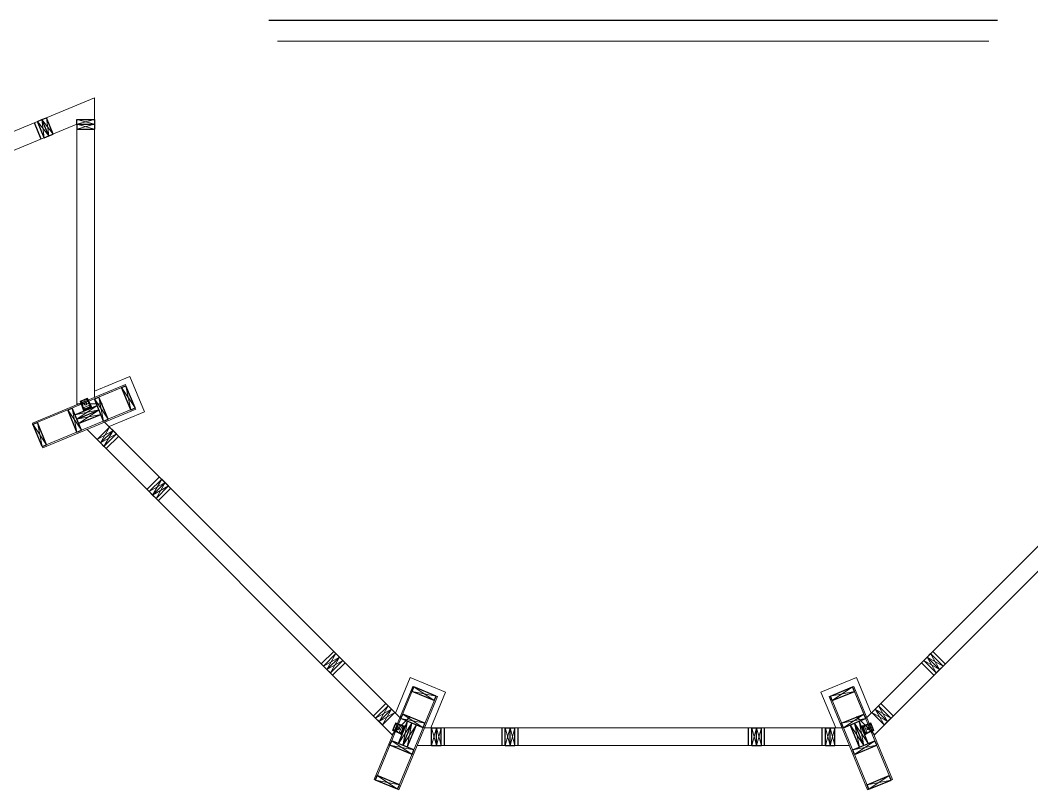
# Model space of a CAD drawing. Header units: inches. Extents: x 22832 to 50984, y 11340 to 27275.
# Drawn here: x 24636.2 to 24952.2, y 13292.7 to 13532.9 of the extents above; entities that cross this region are included whole.
import ezdxf

# ---------------------------------------------------------------- set-up
doc = ezdxf.new("R2010")
doc.units = ezdxf.units.IN
doc.header["$MEASUREMENT"] = 0
doc.layers.get('0').update_dxf_attribs({"color": 8, "lineweight": 9})
for name, color, linetype, lineweight in [('BOTTOM PLATES', 7, 'Continuous', 20), ('FOUNDATION', 7, 'Continuous', 30), ('WALL FRAMING', 7, 'Continuous', 30)]:
    doc.layers.add(name, color=color, linetype=linetype, lineweight=lineweight)

msp = doc.modelspace()

# ---------------------------------------------------------------- linework, layer by layer
for p, q in [((24655.32424, 13414.12289), (24654.96616, 13413.97457)), ((24655.32424, 13414.12289), (24654.96616, 13413.97457)), ((24654.96616, 13413.97457), (24656.03882, 13411.38493)), ((24654.96616, 13413.97457), (24656.03882, 13411.38493)), ((24654.97188, 13413.9777), (24655.89806, 13411.28407)), ((24654.97188, 13413.9777), (24655.89806, 13411.28407)), ((24656.19647, 13411.38498), (24655.10047, 13414.03096)), ((24656.19647, 13411.38498), (24655.10047, 13414.03096)), ((24656.97231, 13414.8063), (24655.23664, 13414.08737)), ((24656.97231, 13414.8063), (24655.23664, 13414.08737)), ((24656.92506, 13414.58657), (24655.43062, 13413.96755)), ((24656.92506, 13414.58657), (24655.43062, 13413.96755)), ((24656.78212, 13414.72677), (24655.47917, 13414.18707)), ((24656.78212, 13414.72677), (24655.47917, 13414.18707)), ((24657.0975, 13414.14962), (24655.61036, 13413.53363)), ((24657.0975, 13414.14962), (24655.61036, 13413.53363)), ((24657.28528, 13414.93518), (24656.92512, 13414.786)), ((24657.28528, 13414.93518), (24656.92512, 13414.786)), ((24658.20758, 13412.28174), (24657.13411, 13414.87332)), ((24658.20758, 13412.28174), (24657.13411, 13414.87332)), ((24657.2812, 13414.93425), (24658.44373, 13412.54368)), ((24657.2812, 13414.93425), (24658.44373, 13412.54368)), ((24658.35794, 13412.34554), (24657.28528, 13414.93518)), ((24658.35794, 13412.34554), (24657.28528, 13414.93518)), ((24656.03977, 13411.38351), (24656.13144, 13411.16221)), ((24656.03977, 13411.38351), (24656.13144, 13411.16221)), ((24656.23408, 13411.47345), (24656.17606, 13411.44942)), ((24656.23408, 13411.47345), (24656.17606, 13411.44942)), ((24656.19582, 13411.38823), (24656.23754, 13411.2875)), ((24656.19582, 13411.38823), (24656.23754, 13411.2875)), ((24657.70049, 13412.7145), (24656.20606, 13412.09548)), ((24657.70049, 13412.7145), (24656.20606, 13412.09548)), ((24656.23831, 13411.46756), (24656.4089, 13411.53822)), ((24656.23831, 13411.46756), (24656.4089, 13411.53822)), ((24656.3198, 13411.3518), (24656.37283, 13411.22377)), ((24656.3198, 13411.3518), (24656.37283, 13411.22377)), ((24658.16266, 13412.11421), (24656.32013, 13411.351)), ((24658.16266, 13412.11421), (24656.32013, 13411.351)), ((24658.42762, 13411.92307), (24656.34814, 13411.06172)), ((24658.42762, 13411.92307), (24656.34814, 13411.06172)), ((24658.17575, 13411.96919), (24656.37514, 13411.22335)), ((24658.17575, 13411.96919), (24656.37514, 13411.22335)), ((24657.87294, 13412.27755), (24656.3858, 13411.66156)), ((24657.87294, 13412.27755), (24656.3858, 13411.66156)), ((24656.38868, 13411.52985), (24657.84703, 13412.13391)), ((24656.38868, 13411.52985), (24657.84703, 13412.13391)), ((24657.83795, 13412.13015), (24658.09574, 13412.23693)), ((24657.83795, 13412.13015), (24658.09574, 13412.23693)), ((24658.10534, 13412.24856), (24658.20689, 13412.29062)), ((24658.10534, 13412.24856), (24658.20689, 13412.29062)), ((24658.1797, 13411.96996), (24658.37653, 13412.05149)), ((24658.1797, 13411.96996), (24658.37653, 13412.05149)), ((24658.37653, 13412.05149), (24658.42865, 13411.92565)), ((24658.37653, 13412.05149), (24658.42865, 13411.92565)), ((24753.37266, 13313.27692), (24752.65373, 13311.54125)), ((24753.37266, 13313.27692), (24752.65373, 13311.54125)), ((24753.29442, 13313.08619), (24752.75472, 13311.78324)), ((24753.29442, 13313.08619), (24752.75472, 13311.78324)), ((24753.49463, 13313.08813), (24752.87561, 13311.5937)), ((24753.49463, 13313.08813), (24752.87561, 13311.5937)), ((24753.92553, 13312.9011), (24753.30954, 13311.41396)), ((24753.92553, 13312.9011), (24753.30954, 13311.41396)), ((24753.50284, 13313.58935), (24753.35366, 13313.2292)), ((24753.50284, 13313.58935), (24753.35366, 13313.2292)), ((24756.03127, 13312.36525), (24753.43968, 13313.43872)), ((24756.03127, 13312.36525), (24753.43968, 13313.43872)), ((24753.50061, 13313.58581), (24756.01304, 13312.71745)), ((24753.50061, 13313.58581), (24756.01304, 13312.71745)), ((24756.09248, 13312.51669), (24753.50284, 13313.58935)), ((24756.09248, 13312.51669), (24753.50284, 13313.58935)), ((24755.3667, 13312.31269), (24754.74768, 13310.81826)), ((24755.3667, 13312.31269), (24754.74768, 13310.81826)), ((24755.7976, 13312.12566), (24755.18161, 13310.63852)), ((24755.7976, 13312.12566), (24755.18161, 13310.63852)), ((24755.27679, 13310.54743), (24755.88085, 13312.00578)), ((24755.27679, 13310.54743), (24755.88085, 13312.00578)), ((24756.11797, 13312.21502), (24755.35477, 13310.37249)), ((24756.11797, 13312.21502), (24755.35477, 13310.37249)), ((24756.22977, 13312.12174), (24755.48394, 13310.32113)), ((24756.22977, 13312.12174), (24755.48394, 13310.32113)), ((24756.44048, 13312.26723), (24755.57913, 13310.18775)), ((24756.44048, 13312.26723), (24755.57913, 13310.18775)), ((24755.87709, 13311.99669), (24755.98387, 13312.25448)), ((24755.87709, 13311.99669), (24755.98387, 13312.25448)), ((24755.98244, 13312.2695), (24756.0245, 13312.37104)), ((24755.98244, 13312.2695), (24756.0245, 13312.37104)), ((24756.23202, 13312.12508), (24756.31355, 13312.32191)), ((24756.23202, 13312.12508), (24756.31355, 13312.32191)), ((24756.31355, 13312.32191), (24756.43939, 13312.26978)), ((24756.31355, 13312.32191), (24756.43939, 13312.26978)), ((24899.01811, 13312.26723), (24899.87946, 13310.18775)), ((24899.14504, 13312.32191), (24899.01921, 13312.26978)), ((24899.22657, 13312.12508), (24899.14504, 13312.32191)), ((24899.22882, 13312.12174), (24899.97465, 13310.32113)), ((24899.34062, 13312.21502), (24900.10382, 13310.37249)), ((24899.36611, 13312.51669), (24901.95575, 13313.58935)), ((24899.42732, 13312.36525), (24902.01891, 13313.43872)), ((24899.47615, 13312.2695), (24899.43409, 13312.37104)), ((24901.95798, 13313.58581), (24899.44555, 13312.71745)), ((24899.5815, 13311.99669), (24899.47472, 13312.25448)), ((24900.18181, 13310.54743), (24899.57774, 13312.00578)), ((24899.66099, 13312.12566), (24900.27698, 13310.63852)), ((24900.09189, 13312.31269), (24900.71091, 13310.81826)), ((24901.53306, 13312.9011), (24902.14905, 13311.41396)), ((24901.95575, 13313.58935), (24902.10493, 13313.2292)), ((24901.96396, 13313.08813), (24902.58298, 13311.5937)), ((24902.08593, 13313.27692), (24902.80486, 13311.54125)), ((24902.16417, 13313.08619), (24902.70387, 13311.78324)), ((24752.69055, 13311.62832), (24752.54223, 13311.27023)), ((24752.69055, 13311.62832), (24752.54223, 13311.27023)), ((24752.54223, 13311.27023), (24755.13187, 13310.19757)), ((24752.54223, 13311.27023), (24755.13187, 13310.19757)), ((24752.54406, 13311.27649), (24755.10365, 13310.02672)), ((24752.54406, 13311.27649), (24755.10365, 13310.02672)), ((24755.24331, 13310.30908), (24752.59732, 13311.40508)), ((24755.24331, 13310.30908), (24752.59732, 13311.40508)), ((24755.13354, 13310.19724), (24755.35484, 13310.10557)), ((24755.13354, 13310.19724), (24755.35484, 13310.10557)), ((24755.20734, 13310.39823), (24755.1833, 13310.34021)), ((24755.20734, 13310.39823), (24755.1833, 13310.34021)), ((24755.2145, 13310.39705), (24755.28516, 13310.56764)), ((24755.2145, 13310.39705), (24755.28516, 13310.56764)), ((24755.24054, 13310.31092), (24755.34128, 13310.26919)), ((24755.24054, 13310.31092), (24755.34128, 13310.26919)), ((24755.35398, 13310.37282), (24755.482, 13310.31979)), ((24755.35398, 13310.37282), (24755.482, 13310.31979)), ((24900.10462, 13310.37282), (24899.97659, 13310.31979)), ((24900.32505, 13310.19724), (24900.10375, 13310.10557)), ((24900.21805, 13310.31092), (24900.11732, 13310.26919)), ((24900.24409, 13310.39705), (24900.17343, 13310.56764)), ((24900.21528, 13310.30908), (24902.86127, 13311.40508)), ((24900.25125, 13310.39823), (24900.27529, 13310.34021)), ((24902.91637, 13311.27023), (24900.32672, 13310.19757)), ((24902.91453, 13311.27649), (24900.35494, 13310.02672)), ((24902.76804, 13311.62832), (24902.91637, 13311.27023))]:
    msp.add_line(p, q)
for centre in [(24656.65592, 13413.15714), (24656.65592, 13413.15714), (24754.31508, 13311.88706), (24754.31508, 13311.88706), (24901.14351, 13311.88706)]:
    msp.add_circle(centre, 0.42938)
for centre, radius, start, end in [((24655.54775, 13413.76188), 0.23485, 111.9979927, 293.0020073), ((24655.54775, 13413.76188), 0.23485, 111.9979927, 293.0020073), ((24655.40411, 13414.14645), 0.08503, 196.3611199, 28.6388801), ((24655.40411, 13414.14645), 0.08503, 196.3611199, 28.6388801), ((24655.60887, 13412.69998), 0.16042, 314.3358908, 96.674648), ((24655.60887, 13412.69998), 0.16042, 314.3358908, 96.674648), ((24656.85869, 13414.74383), 0.08011, 192.5605185, 32.4394815), ((24656.85869, 13414.74383), 0.08011, 192.5605185, 32.4394815), ((24656.97711, 13414.35394), 0.23838, 302.3865312, 102.6134688), ((24656.97711, 13414.35394), 0.23838, 302.3865312, 102.6134688), ((24657.7314, 13413.57184), 0.15198, 133.2209144, 271.7790856), ((24657.7314, 13413.57184), 0.15198, 133.2209144, 271.7790856), ((24656.21403, 13411.38205), 0.33081, 197.2271098, 287.8334087), ((24656.21403, 13411.38205), 0.33081, 197.2271098, 287.8334087), ((24656.32319, 13411.88981), 0.23485, 111.9979927, 293.0020073), ((24656.32319, 13411.88981), 0.23485, 111.9979927, 293.0020073), ((24656.30295, 13411.25442), 0.19473, 208.2640554, 299.3558576), ((24656.30295, 13411.25442), 0.19473, 208.2640554, 299.3558576), ((24656.26201, 13411.40406), 0.06774, 110.4708992, 208.6033548), ((24656.26201, 13411.40406), 0.06774, 110.4708992, 208.6033548), ((24656.34445, 13411.33753), 0.11803, 205.0789286, 292.7154334), ((24656.34445, 13411.33753), 0.11803, 205.0789286, 292.7154334), ((24656.47917, 13411.54954), 0.09234, 33.1766562, 191.8233438), ((24656.47917, 13411.54954), 0.09234, 33.1766562, 191.8233438), ((24657.75255, 13412.48187), 0.23838, 302.3865312, 102.6134688), ((24657.75255, 13412.48187), 0.23838, 302.3865312, 102.6134688), ((24657.92986, 13412.15044), 0.09234, 33.1766562, 191.8233438), ((24657.92986, 13412.15044), 0.09234, 33.1766562, 191.8233438), ((24658.11268, 13412.16725), 0.07342, 314.4341662, 103.8746839), ((24658.11268, 13412.16725), 0.07342, 314.4341662, 103.8746839), ((24658.09693, 13412.2237), 0.12913, 304.5422177, 27.1592873), ((24658.09693, 13412.2237), 0.12913, 304.5422177, 27.1592873), ((24657.94565, 13412.31098), 0.41361, 304.4628377, 4.5425005), ((24657.94565, 13412.31098), 0.41361, 304.4628377, 4.5425005), ((24658.13013, 13412.35728), 0.36481, 291.6956208, 30.7263497), ((24658.13013, 13412.35728), 0.36481, 291.6956208, 30.7263497), ((24752.73037, 13311.70144), 0.08503, 241.3611199, 73.6388801), ((24752.73037, 13311.70144), 0.08503, 241.3611199, 73.6388801), ((24753.3365, 13313.15241), 0.08011, 237.5605185, 77.4394815), ((24753.3365, 13313.15241), 0.08011, 237.5605185, 77.4394815), ((24753.69593, 13312.96045), 0.23838, 347.3865312, 147.6134688), ((24753.69593, 13312.96045), 0.23838, 347.3865312, 147.6134688), ((24754.78232, 13312.94078), 0.15198, 178.2209144, 316.7790856), ((24754.78232, 13312.94078), 0.15198, 178.2209144, 316.7790856), ((24755.568, 13312.18501), 0.23838, 347.3865312, 147.6134688), ((24755.568, 13312.18501), 0.23838, 347.3865312, 147.6134688), ((24755.92774, 13312.07603), 0.09234, 78.1766562, 236.8233438), ((24755.92774, 13312.07603), 0.09234, 78.1766562, 236.8233438), ((24756.04512, 13312.21719), 0.07342, 359.4341662, 148.8746839), ((24756.04512, 13312.21719), 0.07342, 359.4341662, 148.8746839), ((24755.92309, 13312.3639), 0.36481, 336.6956208, 75.7263497), ((24755.92309, 13312.3639), 0.36481, 336.6956208, 75.7263497), ((24755.99406, 13312.24597), 0.12913, 349.5422177, 72.1592873), ((24755.99406, 13312.24597), 0.12913, 349.5422177, 72.1592873), ((24755.82538, 13312.20072), 0.41361, 349.4628377, 49.5425005), ((24755.82538, 13312.20072), 0.41361, 349.4628377, 49.5425005), ((24899.5355, 13312.3639), 0.36481, 104.2736503, 203.3043792), ((24899.63321, 13312.20072), 0.41361, 130.4574995, 190.5371623), ((24899.46453, 13312.24597), 0.12913, 107.8407127, 190.4577823), ((24899.41347, 13312.21719), 0.07342, 31.1253161, 180.5658338), ((24899.53085, 13312.07603), 0.09234, 303.1766562, 101.8233438), ((24899.89059, 13312.18501), 0.23838, 32.3865312, 192.6134688), ((24900.67627, 13312.94078), 0.15198, 223.2209144, 1.7790856), ((24901.76266, 13312.96045), 0.23838, 32.3865312, 192.6134688), ((24902.12209, 13313.15241), 0.08011, 102.5605185, 302.4394815), ((24902.72822, 13311.70144), 0.08503, 106.3611199, 298.6388801), ((24753.10387, 13311.53109), 0.23485, 156.9979927, 338.0020073), ((24753.10387, 13311.53109), 0.23485, 156.9979927, 338.0020073), ((24753.89797, 13310.82343), 0.16042, 359.3358908, 141.674648), ((24753.89797, 13310.82343), 0.16042, 359.3358908, 141.674648), ((24754.97594, 13310.75565), 0.23485, 156.9979927, 338.0020073), ((24754.97594, 13310.75565), 0.23485, 156.9979927, 338.0020073), ((24755.2578, 13310.31942), 0.33081, 242.2271098, 332.8334087), ((24755.2578, 13310.31942), 0.33081, 242.2271098, 332.8334087), ((24755.27616, 13310.36891), 0.06774, 155.4708992, 253.6033548), ((24755.27616, 13310.36891), 0.06774, 155.4708992, 253.6033548), ((24755.32684, 13310.62534), 0.09234, 78.1766562, 236.8233438), ((24755.32684, 13310.62534), 0.09234, 78.1766562, 236.8233438), ((24755.38149, 13310.38016), 0.11803, 250.0789286, 337.7154334), ((24755.38149, 13310.38016), 0.11803, 250.0789286, 337.7154334), ((24755.41092, 13310.29205), 0.19473, 253.2640554, 344.3558576), ((24755.41092, 13310.29205), 0.19473, 253.2640554, 344.3558576), ((24900.04768, 13310.29205), 0.19473, 195.6441424, 286.7359446), ((24900.20079, 13310.31942), 0.33081, 207.1665913, 297.7728902), ((24900.0771, 13310.38016), 0.11803, 202.2845666, 289.9210714), ((24900.13175, 13310.62534), 0.09234, 303.1766562, 101.8233438), ((24900.18243, 13310.36891), 0.06774, 286.3966452, 24.5291008), ((24900.48265, 13310.75565), 0.23485, 201.9979927, 23.0020073), ((24901.56063, 13310.82343), 0.16042, 38.325352, 180.6641092), ((24902.35472, 13311.53109), 0.23485, 201.9979927, 23.0020073)]:
    msp.add_arc(centre, radius, start, end)
at = {"layer": 'BOTTOM PLATES'}
for p, q in [((24716.62094, 13526.42972), (24938.83765, 13526.42972)), ((24565.21348, 13469.66786), (24659.40592, 13508.68364)), ((24659.40592, 13508.68364), (24659.40592, 13415.21783)), ((24565.21348, 13463.7147), (24653.90592, 13500.45231)), ((24653.90592, 13500.45231), (24653.90592, 13412.93965)), ((24659.40592, 13417.17966), (24670.49247, 13421.77186)), ((24675.08467, 13410.68531), (24670.49247, 13421.77186)), ((24640.21585, 13406.7955), (24669.27478, 13418.8321)), ((24659.40592, 13414.74428), (24669.27478, 13418.8321)), ((24643.08598, 13399.8664), (24672.14491, 13411.903)), ((24663.99812, 13406.09311), (24675.08467, 13410.68531)), ((24662.61089, 13407.48034), (24754.8025, 13315.28873)), ((24900.6561, 13315.28873), (24992.8477, 13407.48034)), ((24657.11089, 13405.20216), (24752.52432, 13309.78873)), ((24902.93427, 13309.78873), (24998.3477, 13405.20216)), ((24753.41527, 13316.67596), (24758.00747, 13327.76251)), ((24769.09402, 13323.17031), (24758.00747, 13327.76251)), ((24886.36457, 13323.17031), (24897.45112, 13327.76251)), ((24902.04332, 13316.67596), (24897.45112, 13327.76251)), ((24747.18856, 13295.76382), (24759.22516, 13324.82275)), ((24755.13734, 13314.95388), (24759.22516, 13324.82275)), ((24908.27003, 13295.76382), (24896.23343, 13324.82275)), ((24900.32125, 13314.95388), (24896.23343, 13324.82275)), ((24754.11766, 13292.89369), (24766.15426, 13321.95262)), ((24764.50182, 13312.08376), (24769.09402, 13323.17031)), ((24890.95677, 13312.08376), (24886.36457, 13323.17031)), ((24901.34094, 13292.89369), (24889.30433, 13321.95262)), ((24762.53999, 13312.08376), (24892.9186, 13312.08376)), ((24760.26181, 13306.58376), (24895.19678, 13306.58376))]:
    msp.add_line(p, q, dxfattribs=at)
at = {"layer": 'FOUNDATION', "color": 6, "lineweight": 9}
for p, q in [((24653.90592, 13413.15714), (24661.90592, 13413.15714)), ((24653.90592, 13413.15714), (24661.90592, 13413.15714)), ((24752.37054, 13309.94252), (24758.02739, 13315.59937)), ((24752.37054, 13309.94252), (24758.02739, 13315.59937)), ((24903.08805, 13309.94252), (24897.4312, 13315.59937))]:
    msp.add_line(p, q, dxfattribs=at)
at = {"layer": 'WALL FRAMING', "color": 3}
msp.add_line((24713.92855, 13532.92972), (24941.53004, 13532.92972), dxfattribs=at)
at = {"layer": 'WALL FRAMING'}
for p, q in [((24641.63849, 13501.32404), (24643.0243, 13501.89806)), ((24643.74324, 13496.2427), (24641.63849, 13501.32404)), ((24643.0243, 13501.89806), (24644.41012, 13502.47209)), ((24645.12906, 13496.81673), (24643.0243, 13501.89806)), ((24645.12906, 13496.81673), (24643.0243, 13501.89806)), ((24646.51488, 13497.39075), (24644.41012, 13502.47209)), ((24653.90592, 13500.45231), (24653.90592, 13501.95231)), ((24653.90592, 13501.95231), (24659.40592, 13501.95231)), ((24659.40592, 13501.95231), (24659.40592, 13500.45231)), ((24642.81937, 13495.86002), (24640.71461, 13500.94136)), ((24653.90592, 13500.45231), (24659.40592, 13500.45231)), ((24653.90592, 13500.45231), (24653.90592, 13498.95231)), ((24653.90592, 13498.95231), (24659.40592, 13498.95231)), ((24659.40592, 13500.45231), (24659.40592, 13498.95231)), ((24643.74324, 13496.2427), (24645.12906, 13496.81673)), ((24645.12906, 13496.81673), (24646.51488, 13497.39075)), ((24667.88896, 13418.25807), (24669.27478, 13418.8321)), ((24670.75909, 13411.32898), (24667.88896, 13418.25807)), ((24672.14491, 13411.903), (24669.27478, 13418.8321)), ((24659.40592, 13414.74428), (24660.79174, 13415.31831)), ((24662.28454, 13407.8187), (24659.41442, 13414.7478)), ((24663.67036, 13408.39273), (24660.80024, 13415.32183)), ((24651.08504, 13411.29766), (24652.47086, 13411.87168)), ((24653.95516, 13404.36856), (24651.08504, 13411.29766)), ((24655.34098, 13404.94259), (24652.47086, 13411.87168)), ((24653.33189, 13409.79295), (24660.27546, 13412.66907)), ((24653.90592, 13408.40714), (24660.84948, 13411.28325)), ((24654.47994, 13407.02132), (24661.42351, 13409.89743)), ((24670.75909, 13411.32898), (24672.14491, 13411.903)), ((24640.21585, 13406.7955), (24641.60167, 13407.36952)), ((24643.08598, 13399.8664), (24640.21585, 13406.7955)), ((24644.4718, 13400.44042), (24641.60167, 13407.36952)), ((24662.28454, 13407.8187), (24663.67036, 13408.39273)), ((24653.95516, 13404.36856), (24655.34098, 13404.94259)), ((24660.26988, 13402.04317), (24664.15897, 13405.93226)), ((24661.33054, 13400.98251), (24665.21963, 13404.8716)), ((24662.3912, 13399.92185), (24666.28029, 13403.81094)), ((24662.3912, 13399.92185), (24666.28029, 13403.81094)), ((24664.15897, 13405.93226), (24665.21963, 13404.8716)), ((24665.21963, 13404.8716), (24666.28029, 13403.81094)), ((24643.08598, 13399.8664), (24644.4718, 13400.44042)), ((24660.26988, 13402.04317), (24661.33054, 13400.98251)), ((24661.33054, 13400.98251), (24662.3912, 13399.92185)), ((24663.09831, 13399.21475), (24666.98739, 13403.10383)), ((24675.82623, 13386.48683), (24679.71532, 13390.37591)), ((24676.53334, 13385.77972), (24680.42242, 13389.66881)), ((24677.594, 13384.71906), (24681.48308, 13388.60815)), ((24678.65466, 13383.6584), (24682.54374, 13387.54749)), ((24680.42242, 13389.66881), (24681.48308, 13388.60815)), ((24681.48308, 13388.60815), (24682.54374, 13387.54749)), ((24676.53334, 13385.77972), (24677.594, 13384.71906)), ((24677.594, 13384.71906), (24678.65466, 13383.6584)), ((24679.36176, 13382.95129), (24683.25085, 13386.84038)), ((24730.27345, 13332.0396), (24734.16254, 13335.92869)), ((24730.98056, 13331.3325), (24734.86965, 13335.22158)), ((24732.04122, 13330.27184), (24735.93031, 13334.16092)), ((24734.86965, 13335.22158), (24735.93031, 13334.16092)), ((24735.93031, 13334.16092), (24736.99097, 13333.10026)), ((24919.52829, 13334.16092), (24918.46763, 13333.10026)), ((24920.58895, 13335.22158), (24919.52829, 13334.16092)), ((24923.41737, 13330.27184), (24919.52829, 13334.16092)), ((24924.47803, 13331.3325), (24920.58895, 13335.22158)), ((24925.18514, 13332.0396), (24921.29605, 13335.92869)), ((24730.98056, 13331.3325), (24732.04122, 13330.27184)), ((24733.10188, 13329.21118), (24736.99097, 13333.10026)), ((24733.80899, 13328.50407), (24737.69807, 13332.39316)), ((24921.64961, 13328.50407), (24917.76052, 13332.39316)), ((24922.35671, 13329.21118), (24918.46763, 13333.10026)), ((24924.47803, 13331.3325), (24923.41737, 13330.27184)), ((24732.04122, 13330.27184), (24733.10188, 13329.21118)), ((24923.41737, 13330.27184), (24922.35671, 13329.21118)), ((24758.65114, 13323.43693), (24759.22516, 13324.82275)), ((24766.15426, 13321.95262), (24759.22516, 13324.82275)), ((24889.30433, 13321.95262), (24896.23343, 13324.82275)), ((24896.80746, 13323.43693), (24896.23343, 13324.82275)), ((24765.58023, 13320.5668), (24758.65114, 13323.43693)), ((24765.58023, 13320.5668), (24766.15426, 13321.95262)), ((24889.87836, 13320.5668), (24889.30433, 13321.95262)), ((24889.87836, 13320.5668), (24896.80746, 13323.43693)), ((24746.53691, 13315.77615), (24750.426, 13319.66523)), ((24747.24401, 13315.06904), (24751.1331, 13318.95813)), ((24747.24401, 13315.06904), (24751.1331, 13318.95813)), ((24751.1331, 13318.95813), (24752.19376, 13317.89747)), ((24904.32549, 13318.95813), (24903.26483, 13317.89747)), ((24908.21458, 13315.06904), (24904.32549, 13318.95813)), ((24908.92168, 13315.77615), (24905.0326, 13319.66523)), ((24747.24401, 13315.06904), (24748.30467, 13314.00838)), ((24748.30467, 13314.00838), (24752.19376, 13317.89747)), ((24749.36533, 13312.94772), (24753.25442, 13316.83681)), ((24752.19376, 13317.89747), (24753.25442, 13316.83681)), ((24755.13734, 13314.95388), (24755.71137, 13316.3397)), ((24762.06996, 13312.09226), (24755.14087, 13314.96238)), ((24762.64399, 13313.47808), (24755.71489, 13316.3482)), ((24892.81461, 13313.47808), (24899.7437, 13316.3482)), ((24893.38863, 13312.09226), (24900.31773, 13314.96238)), ((24900.32125, 13314.95388), (24899.74722, 13316.3397)), ((24903.26483, 13317.89747), (24902.20417, 13316.83681)), ((24906.09326, 13312.94772), (24902.20417, 13316.83681)), ((24907.15392, 13314.00838), (24903.26483, 13317.89747)), ((24908.21458, 13315.06904), (24907.15392, 13314.00838)), ((24748.30467, 13314.00838), (24749.36533, 13312.94772)), ((24754.34348, 13307.15778), (24757.21959, 13314.10135)), ((24755.7293, 13306.58376), (24758.60541, 13313.52732)), ((24757.11512, 13306.00973), (24759.99123, 13312.9533)), ((24762.06996, 13312.09226), (24762.64399, 13313.47808)), ((24764.7293, 13306.58376), (24764.7293, 13312.08376)), ((24764.7293, 13312.08376), (24766.2293, 13312.08376)), ((24766.2293, 13306.58376), (24766.2293, 13312.08376)), ((24766.2293, 13312.08376), (24767.7293, 13312.08376)), ((24767.7293, 13306.58376), (24767.7293, 13312.08376)), ((24767.7293, 13306.58376), (24767.7293, 13312.08376)), ((24768.7293, 13306.58376), (24768.7293, 13312.08376)), ((24786.7293, 13306.58376), (24786.7293, 13312.08376)), ((24787.7293, 13306.58376), (24787.7293, 13312.08376)), ((24787.7293, 13312.08376), (24789.2293, 13312.08376)), ((24789.2293, 13306.58376), (24789.2293, 13312.08376)), ((24789.2293, 13312.08376), (24790.7293, 13312.08376)), ((24790.7293, 13306.58376), (24790.7293, 13312.08376)), ((24791.7293, 13306.58376), (24791.7293, 13312.08376)), ((24863.7293, 13306.58376), (24863.7293, 13312.08376)), ((24864.7293, 13306.58376), (24864.7293, 13312.08376)), ((24864.7293, 13312.08376), (24866.2293, 13312.08376)), ((24866.2293, 13306.58376), (24866.2293, 13312.08376)), ((24866.2293, 13312.08376), (24867.7293, 13312.08376)), ((24867.7293, 13306.58376), (24867.7293, 13312.08376)), ((24868.7293, 13306.58376), (24868.7293, 13312.08376)), ((24886.7293, 13306.58376), (24886.7293, 13312.08376)), ((24887.7293, 13306.58376), (24887.7293, 13312.08376)), ((24887.7293, 13306.58376), (24887.7293, 13312.08376)), ((24887.7293, 13312.08376), (24889.2293, 13312.08376)), ((24889.2293, 13306.58376), (24889.2293, 13312.08376)), ((24889.2293, 13312.08376), (24890.7293, 13312.08376)), ((24890.7293, 13306.58376), (24890.7293, 13312.08376)), ((24893.38863, 13312.09226), (24892.81461, 13313.47808)), ((24898.34348, 13306.00973), (24895.46736, 13312.9533)), ((24899.7293, 13306.58376), (24896.85318, 13313.52732)), ((24901.11512, 13307.15778), (24898.239, 13314.10135)), ((24907.15392, 13314.00838), (24906.09326, 13312.94772)), ((24751.69072, 13306.633), (24752.26475, 13308.01882)), ((24758.61982, 13303.76288), (24751.69072, 13306.633)), ((24759.19384, 13305.1487), (24752.26475, 13308.01882)), ((24764.7293, 13306.58376), (24766.2293, 13306.58376)), ((24766.2293, 13306.58376), (24767.7293, 13306.58376)), ((24787.7293, 13306.58376), (24789.2293, 13306.58376)), ((24789.2293, 13306.58376), (24790.7293, 13306.58376)), ((24864.7293, 13306.58376), (24866.2293, 13306.58376)), ((24866.2293, 13306.58376), (24867.7293, 13306.58376)), ((24887.7293, 13306.58376), (24889.2293, 13306.58376)), ((24889.2293, 13306.58376), (24890.7293, 13306.58376)), ((24896.26475, 13305.1487), (24903.19384, 13308.01882)), ((24896.83877, 13303.76288), (24903.76787, 13306.633)), ((24903.76787, 13306.633), (24903.19384, 13308.01882)), ((24758.61982, 13303.76288), (24759.19384, 13305.1487)), ((24896.83877, 13303.76288), (24896.26475, 13305.1487)), ((24747.18856, 13295.76382), (24747.76258, 13297.14964)), ((24754.69168, 13294.27951), (24747.76258, 13297.14964)), ((24900.76691, 13294.27951), (24907.69601, 13297.14964)), ((24908.27003, 13295.76382), (24907.69601, 13297.14964)), ((24754.11766, 13292.89369), (24747.18856, 13295.76382)), ((24754.11766, 13292.89369), (24754.69168, 13294.27951)), ((24901.34094, 13292.89369), (24900.76691, 13294.27951)), ((24901.34094, 13292.89369), (24908.27003, 13295.76382))]:
    msp.add_line(p, q, dxfattribs=at)
at = {"layer": 'WALL FRAMING', "lineweight": 9}
for p, q in [((24645.12906, 13496.81673), (24641.63849, 13501.32404)), ((24643.0243, 13501.89806), (24643.74324, 13496.2427)), ((24646.51488, 13497.39075), (24643.0243, 13501.89806)), ((24644.41012, 13502.47209), (24645.12906, 13496.81673)), ((24659.40592, 13501.95231), (24653.90592, 13500.45231)), ((24659.40592, 13500.45231), (24653.90592, 13501.95231)), ((24653.90592, 13500.45231), (24659.40592, 13498.95231)), ((24653.90592, 13498.95231), (24659.40592, 13500.45231)), ((24640.04843, 13407.19969), (24669.10736, 13419.2363)), ((24669.27478, 13418.8321), (24669.10736, 13419.2363)), ((24667.88896, 13418.25807), (24672.14491, 13411.903)), ((24670.75909, 13411.32898), (24669.27478, 13418.8321)), ((24659.41442, 13414.7478), (24663.67036, 13408.39273)), ((24662.28454, 13407.8187), (24660.80024, 13415.32183)), ((24643.2534, 13399.4622), (24672.31233, 13411.4988)), ((24651.08504, 13411.29766), (24655.34098, 13404.94259)), ((24653.95516, 13404.36856), (24652.47086, 13411.87168)), ((24660.84948, 13411.28325), (24653.33189, 13409.79295)), ((24653.90592, 13408.40714), (24660.27546, 13412.66907)), ((24661.42351, 13409.89743), (24653.90592, 13408.40714)), ((24654.47994, 13407.02132), (24660.84948, 13411.28325)), ((24672.14491, 13411.903), (24672.31233, 13411.4988)), ((24640.21585, 13406.7955), (24640.04843, 13407.19969)), ((24640.21585, 13406.7955), (24644.4718, 13400.44042)), ((24643.08598, 13399.8664), (24641.60167, 13407.36952)), ((24660.26988, 13402.04317), (24665.21963, 13404.8716)), ((24664.15897, 13405.93226), (24661.33054, 13400.98251)), ((24661.33054, 13400.98251), (24666.28029, 13403.81094)), ((24665.21963, 13404.8716), (24662.3912, 13399.92185)), ((24643.08598, 13399.8664), (24643.2534, 13399.4622)), ((24676.53334, 13385.77972), (24681.48308, 13388.60815)), ((24680.42242, 13389.66881), (24677.594, 13384.71906)), ((24677.594, 13384.71906), (24682.54374, 13387.54749)), ((24681.48308, 13388.60815), (24678.65466, 13383.6584)), ((24730.98056, 13331.3325), (24735.93031, 13334.16092)), ((24734.86965, 13335.22158), (24732.04122, 13330.27184)), ((24735.93031, 13334.16092), (24733.10188, 13329.21118)), ((24924.47803, 13331.3325), (24919.52829, 13334.16092)), ((24919.52829, 13334.16092), (24922.35671, 13329.21118)), ((24920.58895, 13335.22158), (24923.41737, 13330.27184)), ((24732.04122, 13330.27184), (24736.99097, 13333.10026)), ((24923.41737, 13330.27184), (24918.46763, 13333.10026)), ((24746.78436, 13295.93124), (24758.82096, 13324.99017)), ((24759.22516, 13324.82275), (24758.82096, 13324.99017)), ((24765.58023, 13320.5668), (24759.22516, 13324.82275)), ((24889.87836, 13320.5668), (24896.23343, 13324.82275)), ((24896.23343, 13324.82275), (24896.63763, 13324.99017)), ((24908.67423, 13295.93124), (24896.63763, 13324.99017)), ((24754.52185, 13292.72627), (24766.55846, 13321.7852)), ((24758.65114, 13323.43693), (24766.15426, 13321.95262)), ((24766.15426, 13321.95262), (24766.55846, 13321.7852)), ((24889.30433, 13321.95262), (24888.90014, 13321.7852)), ((24900.93674, 13292.72627), (24888.90014, 13321.7852)), ((24896.80746, 13323.43693), (24889.30433, 13321.95262)), ((24751.1331, 13318.95813), (24748.30467, 13314.00838)), ((24904.32549, 13318.95813), (24907.15392, 13314.00838)), ((24747.24401, 13315.06904), (24752.19376, 13317.89747)), ((24748.30467, 13314.00838), (24753.25442, 13316.83681)), ((24752.19376, 13317.89747), (24749.36533, 13312.94772)), ((24755.14087, 13314.96238), (24762.64399, 13313.47808)), ((24762.06996, 13312.09226), (24755.71489, 13316.3482)), ((24900.31773, 13314.96238), (24892.81461, 13313.47808)), ((24893.38863, 13312.09226), (24899.7437, 13316.3482)), ((24907.15392, 13314.00838), (24902.20417, 13316.83681)), ((24908.21458, 13315.06904), (24903.26483, 13317.89747)), ((24903.26483, 13317.89747), (24906.09326, 13312.94772)), ((24758.60541, 13313.52732), (24754.34348, 13307.15778)), ((24755.7293, 13306.58376), (24757.21959, 13314.10135)), ((24759.99123, 13312.9533), (24755.7293, 13306.58376)), ((24757.11512, 13306.00973), (24758.60541, 13313.52732)), ((24764.7293, 13312.08376), (24766.2293, 13306.58376)), ((24764.7293, 13306.58376), (24766.2293, 13312.08376)), ((24766.2293, 13306.58376), (24767.7293, 13312.08376)), ((24766.2293, 13312.08376), (24767.7293, 13306.58376)), ((24787.7293, 13312.08376), (24789.2293, 13306.58376)), ((24787.7293, 13306.58376), (24789.2293, 13312.08376)), ((24789.2293, 13306.58376), (24790.7293, 13312.08376)), ((24789.2293, 13312.08376), (24790.7293, 13306.58376)), ((24864.7293, 13306.58376), (24866.2293, 13312.08376)), ((24864.7293, 13312.08376), (24866.2293, 13306.58376)), ((24866.2293, 13312.08376), (24867.7293, 13306.58376)), ((24866.2293, 13306.58376), (24867.7293, 13312.08376)), ((24887.7293, 13312.08376), (24889.2293, 13306.58376)), ((24887.7293, 13306.58376), (24889.2293, 13312.08376)), ((24889.2293, 13306.58376), (24890.7293, 13312.08376)), ((24889.2293, 13312.08376), (24890.7293, 13306.58376)), ((24895.46736, 13312.9533), (24899.7293, 13306.58376)), ((24898.34348, 13306.00973), (24896.85318, 13313.52732)), ((24896.85318, 13313.52732), (24901.11512, 13307.15778)), ((24899.7293, 13306.58376), (24898.239, 13314.10135)), ((24751.69072, 13306.633), (24759.19384, 13305.1487)), ((24758.61982, 13303.76288), (24752.26475, 13308.01882)), ((24903.76787, 13306.633), (24896.26475, 13305.1487)), ((24896.83877, 13303.76288), (24903.19384, 13308.01882)), ((24747.18856, 13295.76382), (24746.78436, 13295.93124)), ((24754.11766, 13292.89369), (24747.76258, 13297.14964)), ((24901.34094, 13292.89369), (24907.69601, 13297.14964)), ((24908.27003, 13295.76382), (24908.67423, 13295.93124)), ((24747.18856, 13295.76382), (24754.69168, 13294.27951)), ((24754.11766, 13292.89369), (24754.52185, 13292.72627)), ((24908.27003, 13295.76382), (24900.76691, 13294.27951)), ((24901.34094, 13292.89369), (24900.93674, 13292.72627))]:
    msp.add_line(p, q, dxfattribs=at)

doc.saveas('drawing.dxf')
